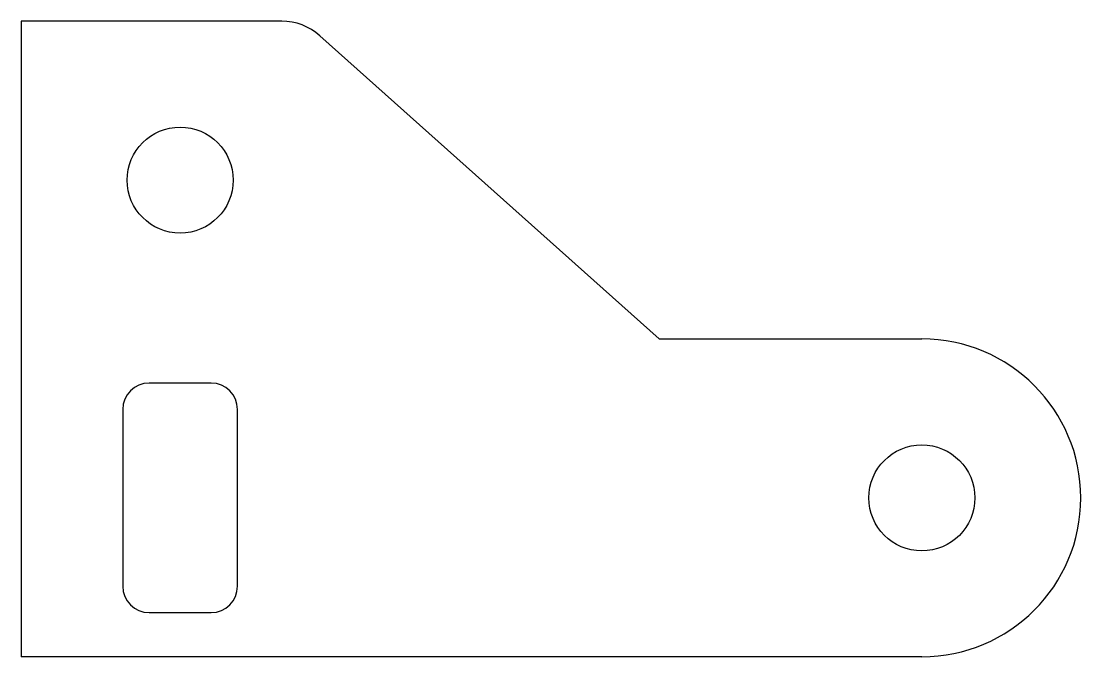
# Model space of a CAD drawing. Header units: millimetres. Extents: x 175.6 to 205.6, y 264.6 to 282.6.
import ezdxf

# ---------------------------------------------------------------- set-up
doc = ezdxf.new("R2010")
doc.units = ezdxf.units.MM
doc.layers.add('Default', color=7, linetype='Continuous')

msp = doc.modelspace()

# ---------------------------------------------------------------- linework, layer by layer
at = {"layer": 'Default', "color": 7, "linetype": 'Continuous'}
for p, q in [((182.973, 282.647), (175.598, 282.647)), ((175.598, 282.647), (175.598, 264.647)), ((184.056, 282.233), (193.66, 273.647)), ((193.66, 273.647), (201.098, 273.647)), ((180.973, 272.397), (179.223, 272.397)), ((178.473, 271.647), (178.473, 266.647)), ((181.723, 266.647), (181.723, 271.647)), ((179.223, 265.897), (180.973, 265.897)), ((201.098, 264.647), (175.598, 264.647))]:
    msp.add_line(p, q, dxfattribs=at)
for centre in [(180.098, 278.146), (201.098, 269.147)]:
    msp.add_circle(centre, 1.5, dxfattribs=at)
for centre, radius, start, end in [((182.973, 281.022), 1.625, 48.203, 90), ((201.098, 269.147), 4.5, 270, 90), ((179.223, 271.647), 0.75, 90, 180), ((180.973, 271.647), 0.75, 0, 90), ((179.223, 266.647), 0.75, 180, 270), ((180.973, 266.647), 0.75, 270, 0)]:
    msp.add_arc(centre, radius, start, end, dxfattribs=at)

doc.saveas('drawing.dxf')
